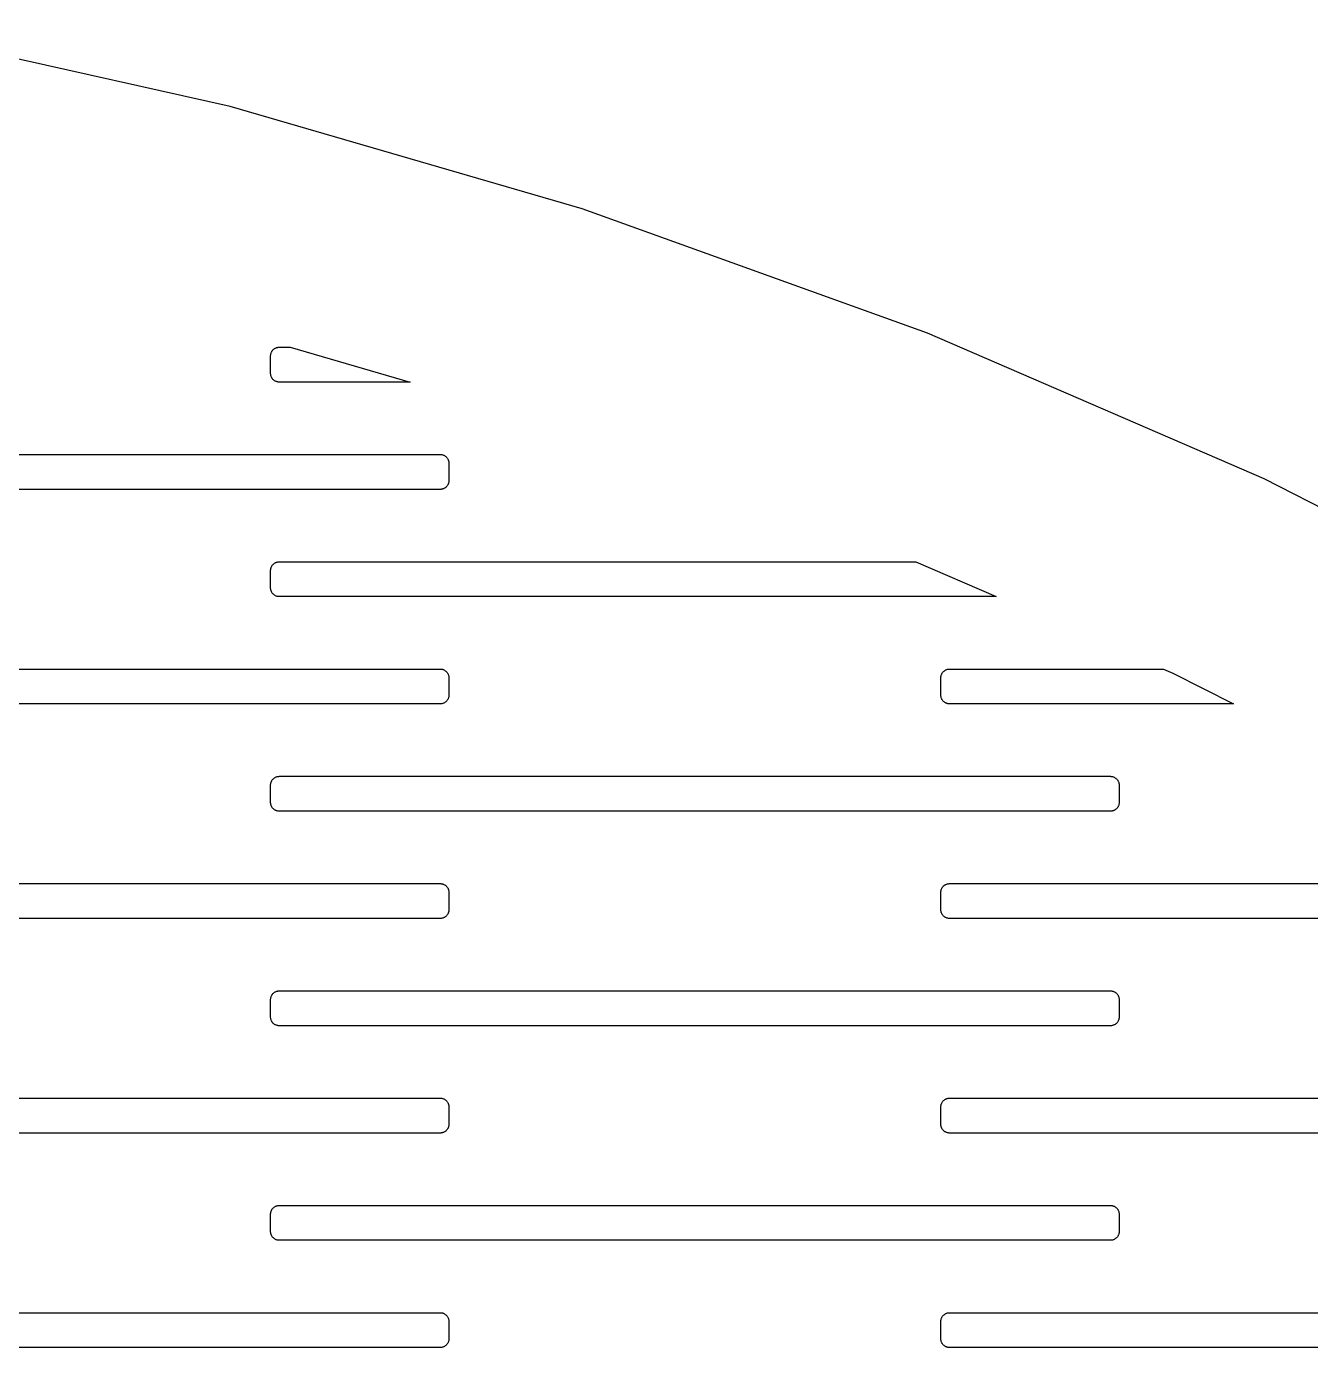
# Model space of a CAD drawing. Header units: metres. Extents: x -218 to 218, y -218 to 218.
# Drawn here: x 46.57 to 94.47, y 164.68 to 213.94 of the extents above; entities that cross this region are included whole.
import ezdxf

# ---------------------------------------------------------------- set-up
doc = ezdxf.new("R2010")
doc.units = ezdxf.units.M

msp = doc.modelspace()

# ---------------------------------------------------------------- linework, layer by layer
for p, q in [((54.164, 210.955), (40.8111, 213.939)), ((67.303, 207.137), (54.164, 210.955)), ((80.1765, 202.503), (67.303, 207.137)), ((92.7335, 197.069), (80.1765, 202.503)), ((55.922, 201.968), (55.9419, 201.972)), ((55.9419, 201.972), (55.9621, 201.975)), ((55.9621, 201.975), (55.9824, 201.977)), ((55.9824, 201.977), (56.0028, 201.978)), ((56.0028, 201.978), (56.4021, 201.978)), ((56.4021, 201.978), (60.8767, 200.678)), ((55.6778, 201.653), (55.6784, 201.673)), ((55.6778, 201.003), (55.6778, 201.653)), ((55.6784, 201.673), (55.6804, 201.694)), ((55.6804, 201.694), (55.6835, 201.714)), ((55.6835, 201.714), (55.688, 201.734)), ((55.688, 201.734), (55.6937, 201.753)), ((55.6937, 201.753), (55.7006, 201.772)), ((55.7006, 201.772), (55.7087, 201.791)), ((55.7087, 201.791), (55.718, 201.809)), ((55.718, 201.809), (55.7284, 201.827)), ((55.7284, 201.827), (55.7399, 201.844)), ((55.7399, 201.844), (55.7524, 201.86)), ((55.7524, 201.86), (55.7659, 201.875)), ((55.7659, 201.875), (55.7803, 201.89)), ((55.7803, 201.89), (55.7956, 201.903)), ((55.7956, 201.903), (55.8118, 201.916)), ((55.8118, 201.916), (55.8286, 201.927)), ((55.8286, 201.927), (55.8462, 201.938)), ((55.8462, 201.938), (55.8644, 201.947)), ((55.8644, 201.947), (55.8831, 201.955)), ((55.8831, 201.955), (55.9024, 201.962)), ((55.9024, 201.962), (55.922, 201.968)), ((55.6784, 200.982), (55.6778, 201.003)), ((55.6804, 200.962), (55.6784, 200.982)), ((55.6835, 200.942), (55.6804, 200.962)), ((55.688, 200.922), (55.6835, 200.942)), ((55.6937, 200.902), (55.688, 200.922)), ((55.7006, 200.883), (55.6937, 200.902)), ((55.7087, 200.864), (55.7006, 200.883)), ((55.718, 200.846), (55.7087, 200.864)), ((55.7284, 200.829), (55.718, 200.846)), ((55.7399, 200.812), (55.7284, 200.829)), ((55.7524, 200.796), (55.7399, 200.812)), ((55.7659, 200.78), (55.7524, 200.796)), ((55.7803, 200.766), (55.7659, 200.78)), ((55.7956, 200.752), (55.7803, 200.766)), ((55.8118, 200.74), (55.7956, 200.752)), ((55.8286, 200.728), (55.8118, 200.74)), ((55.8462, 200.718), (55.8286, 200.728)), ((55.8644, 200.709), (55.8462, 200.718)), ((55.8831, 200.701), (55.8644, 200.709)), ((55.9024, 200.694), (55.8831, 200.701)), ((55.922, 200.688), (55.9024, 200.694)), ((55.9419, 200.684), (55.922, 200.688)), ((55.9621, 200.68), (55.9419, 200.684)), ((55.9824, 200.678), (55.9621, 200.68)), ((56.0028, 200.678), (55.9824, 200.678)), ((60.8767, 200.678), (56.0028, 200.678)), ((31.0028, 197.978), (62.0028, 197.978)), ((62.0028, 197.978), (62.0232, 197.977)), ((62.0232, 197.977), (62.0435, 197.975)), ((62.0435, 197.975), (62.0637, 197.972)), ((62.0637, 197.972), (62.0836, 197.968)), ((62.0836, 197.968), (62.1032, 197.962)), ((62.1032, 197.962), (62.1224, 197.955)), ((62.1224, 197.955), (62.1412, 197.947)), ((62.1412, 197.947), (62.1594, 197.938)), ((62.1594, 197.938), (62.1769, 197.927)), ((62.1769, 197.927), (62.1938, 197.916)), ((62.1938, 197.916), (62.21, 197.903)), ((62.21, 197.903), (62.2253, 197.89)), ((62.2253, 197.89), (62.2397, 197.875)), ((62.2397, 197.875), (62.2532, 197.86)), ((62.2532, 197.86), (62.2657, 197.844)), ((62.2657, 197.844), (62.2772, 197.827)), ((62.2772, 197.827), (62.2876, 197.809)), ((62.2876, 197.809), (62.2969, 197.791)), ((62.2969, 197.791), (62.305, 197.772)), ((62.305, 197.772), (62.3119, 197.753)), ((62.3119, 197.753), (62.3176, 197.734)), ((62.3176, 197.734), (62.322, 197.714)), ((62.322, 197.714), (62.3252, 197.694)), ((62.3252, 197.694), (62.3271, 197.673)), ((62.3271, 197.673), (62.3278, 197.653)), ((62.3278, 197.653), (62.3278, 197.003)), ((104.925, 190.857), (92.7335, 197.069)), ((62.0028, 196.678), (31.0028, 196.678)), ((62.0232, 196.678), (62.0028, 196.678)), ((62.0435, 196.68), (62.0232, 196.678)), ((62.0637, 196.684), (62.0435, 196.68)), ((62.0836, 196.688), (62.0637, 196.684)), ((62.1032, 196.694), (62.0836, 196.688)), ((62.1224, 196.701), (62.1032, 196.694)), ((62.1412, 196.709), (62.1224, 196.701)), ((62.1594, 196.718), (62.1412, 196.709)), ((62.1769, 196.728), (62.1594, 196.718)), ((62.1938, 196.74), (62.1769, 196.728)), ((62.21, 196.752), (62.1938, 196.74)), ((62.2253, 196.766), (62.21, 196.752)), ((62.2397, 196.78), (62.2253, 196.766)), ((62.2532, 196.796), (62.2397, 196.78)), ((62.2657, 196.812), (62.2532, 196.796)), ((62.2772, 196.829), (62.2657, 196.812)), ((62.2876, 196.846), (62.2772, 196.829)), ((62.2969, 196.864), (62.2876, 196.846)), ((62.305, 196.883), (62.2969, 196.864)), ((62.3119, 196.902), (62.305, 196.883)), ((62.3176, 196.922), (62.3119, 196.902)), ((62.322, 196.942), (62.3176, 196.922)), ((62.3252, 196.962), (62.322, 196.942)), ((62.3271, 196.982), (62.3252, 196.962)), ((62.3278, 197.003), (62.3271, 196.982)), ((55.6778, 193.653), (55.6784, 193.673)), ((55.6778, 193.003), (55.6778, 193.653)), ((55.6784, 193.673), (55.6804, 193.694)), ((55.6804, 193.694), (55.6835, 193.714)), ((55.6835, 193.714), (55.688, 193.734)), ((55.688, 193.734), (55.6937, 193.753)), ((55.6937, 193.753), (55.7006, 193.772)), ((55.7006, 193.772), (55.7087, 193.791)), ((55.7087, 193.791), (55.718, 193.809)), ((55.718, 193.809), (55.7284, 193.827)), ((55.7284, 193.827), (55.7399, 193.844)), ((55.7399, 193.844), (55.7524, 193.86)), ((55.7524, 193.86), (55.7659, 193.875)), ((55.7659, 193.875), (55.7803, 193.89)), ((55.7803, 193.89), (55.7956, 193.903)), ((55.7956, 193.903), (55.8118, 193.916)), ((55.8118, 193.916), (55.8286, 193.927)), ((55.8286, 193.927), (55.8462, 193.938)), ((55.8462, 193.938), (55.8644, 193.947)), ((55.8644, 193.947), (55.8831, 193.955)), ((55.8831, 193.955), (55.9024, 193.962)), ((55.9024, 193.962), (55.922, 193.968)), ((55.922, 193.968), (55.9419, 193.972)), ((55.9419, 193.972), (55.9621, 193.975)), ((55.9621, 193.975), (55.9824, 193.977)), ((55.9824, 193.977), (56.0028, 193.978)), ((56.0028, 193.978), (79.7427, 193.978)), ((79.7427, 193.978), (82.7469, 192.678)), ((55.6784, 192.982), (55.6778, 193.003)), ((55.6804, 192.962), (55.6784, 192.982)), ((55.6835, 192.942), (55.6804, 192.962)), ((55.688, 192.922), (55.6835, 192.942)), ((55.6937, 192.902), (55.688, 192.922)), ((55.7006, 192.883), (55.6937, 192.902)), ((55.7087, 192.864), (55.7006, 192.883)), ((55.718, 192.846), (55.7087, 192.864)), ((55.7284, 192.829), (55.718, 192.846)), ((55.7399, 192.812), (55.7284, 192.829)), ((55.7524, 192.796), (55.7399, 192.812)), ((55.7659, 192.78), (55.7524, 192.796)), ((55.7803, 192.766), (55.7659, 192.78)), ((55.7956, 192.752), (55.7803, 192.766)), ((55.8118, 192.74), (55.7956, 192.752)), ((55.8286, 192.728), (55.8118, 192.74)), ((55.8462, 192.718), (55.8286, 192.728)), ((55.8644, 192.709), (55.8462, 192.718)), ((55.8831, 192.701), (55.8644, 192.709)), ((55.9024, 192.694), (55.8831, 192.701)), ((55.922, 192.688), (55.9024, 192.694)), ((55.9419, 192.684), (55.922, 192.688)), ((55.9621, 192.68), (55.9419, 192.684)), ((55.9824, 192.678), (55.9621, 192.68)), ((56.0028, 192.678), (55.9824, 192.678)), ((82.7469, 192.678), (56.0028, 192.678)), ((31.0028, 189.978), (62.0028, 189.978)), ((62.0028, 189.978), (62.0232, 189.977)), ((62.0232, 189.977), (62.0435, 189.975)), ((62.0435, 189.975), (62.0637, 189.972)), ((62.0637, 189.972), (62.0836, 189.968)), ((62.0836, 189.968), (62.1032, 189.962)), ((62.1032, 189.962), (62.1224, 189.955)), ((62.1224, 189.955), (62.1412, 189.947)), ((62.1412, 189.947), (62.1594, 189.938)), ((62.1594, 189.938), (62.1769, 189.927)), ((62.1769, 189.927), (62.1938, 189.916)), ((62.1938, 189.916), (62.21, 189.903)), ((62.21, 189.903), (62.2253, 189.89)), ((62.2253, 189.89), (62.2397, 189.875)), ((62.2397, 189.875), (62.2532, 189.86)), ((62.2532, 189.86), (62.2657, 189.844)), ((62.2657, 189.844), (62.2772, 189.827)), ((62.2772, 189.827), (62.2876, 189.809)), ((62.2876, 189.809), (62.2969, 189.791)), ((62.2969, 189.791), (62.305, 189.772)), ((62.305, 189.772), (62.3119, 189.753)), ((62.3119, 189.753), (62.3176, 189.734)), ((62.3176, 189.734), (62.322, 189.714)), ((62.322, 189.714), (62.3252, 189.694)), ((62.3252, 189.694), (62.3271, 189.673)), ((62.3271, 189.673), (62.3278, 189.653)), ((80.6778, 189.653), (80.6784, 189.673)), ((80.6784, 189.673), (80.6804, 189.694)), ((80.6804, 189.694), (80.6835, 189.714)), ((80.6835, 189.714), (80.688, 189.734)), ((80.688, 189.734), (80.6937, 189.753)), ((80.6937, 189.753), (80.7006, 189.772)), ((80.7006, 189.772), (80.7087, 189.791)), ((80.7087, 189.791), (80.718, 189.809)), ((80.718, 189.809), (80.7284, 189.827)), ((80.7284, 189.827), (80.7399, 189.844)), ((80.7399, 189.844), (80.7524, 189.86)), ((80.7524, 189.86), (80.7659, 189.875)), ((80.7659, 189.875), (80.7803, 189.89)), ((80.7803, 189.89), (80.7956, 189.903)), ((80.7956, 189.903), (80.8118, 189.916)), ((80.8118, 189.916), (80.8287, 189.927)), ((80.8287, 189.927), (80.8462, 189.938)), ((80.8462, 189.938), (80.8644, 189.947)), ((80.8644, 189.947), (80.8831, 189.955)), ((80.8831, 189.955), (80.9024, 189.962)), ((80.9024, 189.962), (80.922, 189.968)), ((80.922, 189.968), (80.9419, 189.972)), ((80.9419, 189.972), (80.9621, 189.975)), ((80.9621, 189.975), (80.9824, 189.977)), ((80.9824, 189.977), (81.0028, 189.978)), ((81.0028, 189.978), (88.9862, 189.978)), ((88.9862, 189.978), (89.3273, 189.83)), ((89.3273, 189.83), (91.589, 188.678)), ((62.3278, 189.653), (62.3278, 189.003)), ((80.6778, 189.003), (80.6778, 189.653)), ((62.0028, 188.678), (31.0028, 188.678)), ((62.0232, 188.678), (62.0028, 188.678)), ((62.0435, 188.68), (62.0232, 188.678)), ((62.0637, 188.684), (62.0435, 188.68)), ((62.0836, 188.688), (62.0637, 188.684)), ((62.1032, 188.694), (62.0836, 188.688)), ((62.1224, 188.701), (62.1032, 188.694)), ((62.1412, 188.709), (62.1224, 188.701)), ((62.1594, 188.718), (62.1412, 188.709)), ((62.1769, 188.728), (62.1594, 188.718)), ((62.1938, 188.74), (62.1769, 188.728)), ((62.21, 188.752), (62.1938, 188.74)), ((62.2253, 188.766), (62.21, 188.752)), ((62.2397, 188.78), (62.2253, 188.766)), ((62.2532, 188.796), (62.2397, 188.78)), ((62.2657, 188.812), (62.2532, 188.796)), ((62.2772, 188.829), (62.2657, 188.812)), ((62.2876, 188.846), (62.2772, 188.829)), ((62.2969, 188.864), (62.2876, 188.846)), ((62.305, 188.883), (62.2969, 188.864)), ((62.3119, 188.902), (62.305, 188.883)), ((62.3176, 188.922), (62.3119, 188.902)), ((62.322, 188.942), (62.3176, 188.922)), ((62.3252, 188.962), (62.322, 188.942)), ((62.3271, 188.982), (62.3252, 188.962)), ((62.3278, 189.003), (62.3271, 188.982)), ((80.6784, 188.982), (80.6778, 189.003)), ((80.6804, 188.962), (80.6784, 188.982)), ((80.6835, 188.942), (80.6804, 188.962)), ((80.688, 188.922), (80.6835, 188.942)), ((80.6937, 188.902), (80.688, 188.922)), ((80.7006, 188.883), (80.6937, 188.902)), ((80.7087, 188.864), (80.7006, 188.883)), ((80.718, 188.846), (80.7087, 188.864)), ((80.7284, 188.829), (80.718, 188.846)), ((80.7399, 188.812), (80.7284, 188.829)), ((80.7524, 188.796), (80.7399, 188.812)), ((80.7659, 188.78), (80.7524, 188.796)), ((80.7803, 188.766), (80.7659, 188.78)), ((80.7956, 188.752), (80.7803, 188.766)), ((80.8118, 188.74), (80.7956, 188.752)), ((80.8287, 188.728), (80.8118, 188.74)), ((80.8462, 188.718), (80.8287, 188.728)), ((80.8644, 188.709), (80.8462, 188.718)), ((80.8831, 188.701), (80.8644, 188.709)), ((80.9024, 188.694), (80.8831, 188.701)), ((80.922, 188.688), (80.9024, 188.694)), ((80.9419, 188.684), (80.922, 188.688)), ((80.9621, 188.68), (80.9419, 188.684)), ((80.9824, 188.678), (80.9621, 188.68)), ((81.0028, 188.678), (80.9824, 188.678)), ((91.589, 188.678), (81.0028, 188.678)), ((55.6804, 185.694), (55.6835, 185.714)), ((55.6835, 185.714), (55.688, 185.734)), ((55.688, 185.734), (55.6937, 185.753)), ((55.6937, 185.753), (55.7006, 185.772)), ((55.7006, 185.772), (55.7087, 185.791)), ((55.7087, 185.791), (55.718, 185.809)), ((55.718, 185.809), (55.7284, 185.827)), ((55.7284, 185.827), (55.7399, 185.844)), ((55.7399, 185.844), (55.7524, 185.86)), ((55.7524, 185.86), (55.7659, 185.875)), ((55.7659, 185.875), (55.7803, 185.89)), ((55.7803, 185.89), (55.7956, 185.903)), ((55.7956, 185.903), (55.8118, 185.916)), ((55.8118, 185.916), (55.8286, 185.927)), ((55.8286, 185.927), (55.8462, 185.938)), ((55.8462, 185.938), (55.8644, 185.947)), ((55.8644, 185.947), (55.8831, 185.955)), ((55.8831, 185.955), (55.9024, 185.962)), ((55.9024, 185.962), (55.922, 185.968)), ((55.922, 185.968), (55.9419, 185.972)), ((55.9419, 185.972), (55.9621, 185.975)), ((55.9621, 185.975), (55.9824, 185.977)), ((55.9824, 185.977), (56.0028, 185.978)), ((56.0028, 185.978), (87.0028, 185.978)), ((87.0028, 185.978), (87.0232, 185.977)), ((87.0232, 185.977), (87.0435, 185.975)), ((87.0435, 185.975), (87.0637, 185.972)), ((87.0637, 185.972), (87.0836, 185.968)), ((87.0836, 185.968), (87.1032, 185.962)), ((87.1032, 185.962), (87.1224, 185.955)), ((87.1224, 185.955), (87.1412, 185.947)), ((87.1412, 185.947), (87.1594, 185.938)), ((87.1594, 185.938), (87.1769, 185.927)), ((87.1769, 185.927), (87.1938, 185.916)), ((87.1938, 185.916), (87.21, 185.903)), ((87.21, 185.903), (87.2253, 185.89)), ((87.2253, 185.89), (87.2397, 185.875)), ((87.2397, 185.875), (87.2532, 185.86)), ((87.2532, 185.86), (87.2657, 185.844)), ((87.2657, 185.844), (87.2772, 185.827)), ((87.2772, 185.827), (87.2876, 185.809)), ((87.2876, 185.809), (87.2969, 185.791)), ((87.2969, 185.791), (87.305, 185.772)), ((87.305, 185.772), (87.3119, 185.753)), ((87.3119, 185.753), (87.3176, 185.734)), ((87.3176, 185.734), (87.322, 185.714)), ((87.322, 185.714), (87.3252, 185.694)), ((55.6778, 185.653), (55.6784, 185.673)), ((55.6778, 185.003), (55.6778, 185.653)), ((55.6784, 185.673), (55.6804, 185.694)), ((87.3252, 185.694), (87.3271, 185.673)), ((87.3271, 185.673), (87.3278, 185.653)), ((87.3278, 185.653), (87.3278, 185.003)), ((55.6784, 184.982), (55.6778, 185.003)), ((55.6804, 184.962), (55.6784, 184.982)), ((55.6835, 184.942), (55.6804, 184.962)), ((55.688, 184.922), (55.6835, 184.942)), ((55.6937, 184.902), (55.688, 184.922)), ((55.7006, 184.883), (55.6937, 184.902)), ((55.7087, 184.864), (55.7006, 184.883)), ((55.718, 184.846), (55.7087, 184.864)), ((55.7284, 184.829), (55.718, 184.846)), ((55.7399, 184.812), (55.7284, 184.829)), ((55.7524, 184.796), (55.7399, 184.812)), ((55.7659, 184.78), (55.7524, 184.796)), ((55.7803, 184.766), (55.7659, 184.78)), ((55.7956, 184.752), (55.7803, 184.766)), ((55.8118, 184.74), (55.7956, 184.752)), ((55.8286, 184.728), (55.8118, 184.74)), ((87.1938, 184.74), (87.1769, 184.728)), ((87.21, 184.752), (87.1938, 184.74)), ((87.2253, 184.766), (87.21, 184.752)), ((87.2397, 184.78), (87.2253, 184.766)), ((87.2532, 184.796), (87.2397, 184.78)), ((87.2657, 184.812), (87.2532, 184.796)), ((87.2772, 184.829), (87.2657, 184.812)), ((87.2876, 184.846), (87.2772, 184.829)), ((87.2969, 184.864), (87.2876, 184.846)), ((87.305, 184.883), (87.2969, 184.864)), ((87.3119, 184.902), (87.305, 184.883)), ((87.3176, 184.922), (87.3119, 184.902)), ((87.322, 184.942), (87.3176, 184.922)), ((87.3252, 184.962), (87.322, 184.942)), ((87.3271, 184.982), (87.3252, 184.962)), ((87.3278, 185.003), (87.3271, 184.982)), ((55.8462, 184.718), (55.8286, 184.728)), ((55.8644, 184.709), (55.8462, 184.718)), ((55.8831, 184.701), (55.8644, 184.709)), ((55.9024, 184.694), (55.8831, 184.701)), ((55.922, 184.688), (55.9024, 184.694)), ((55.9419, 184.684), (55.922, 184.688)), ((55.9621, 184.68), (55.9419, 184.684)), ((55.9824, 184.678), (55.9621, 184.68)), ((56.0028, 184.678), (55.9824, 184.678)), ((87.0028, 184.678), (56.0028, 184.678)), ((87.0232, 184.678), (87.0028, 184.678)), ((87.0435, 184.68), (87.0232, 184.678)), ((87.0637, 184.684), (87.0435, 184.68)), ((87.0836, 184.688), (87.0637, 184.684)), ((87.1032, 184.694), (87.0836, 184.688)), ((87.1224, 184.701), (87.1032, 184.694)), ((87.1412, 184.709), (87.1224, 184.701)), ((87.1594, 184.718), (87.1412, 184.709)), ((87.1769, 184.728), (87.1594, 184.718)), ((31.0028, 181.978), (62.0028, 181.978)), ((62.0028, 181.978), (62.0232, 181.977)), ((62.0232, 181.977), (62.0435, 181.975)), ((62.0435, 181.975), (62.0637, 181.972)), ((62.0637, 181.972), (62.0836, 181.968)), ((62.0836, 181.968), (62.1032, 181.962)), ((62.1032, 181.962), (62.1224, 181.955)), ((62.1224, 181.955), (62.1412, 181.947)), ((62.1412, 181.947), (62.1594, 181.938)), ((62.1594, 181.938), (62.1769, 181.927)), ((62.1769, 181.927), (62.1938, 181.916)), ((62.1938, 181.916), (62.21, 181.903)), ((62.21, 181.903), (62.2253, 181.89)), ((62.2253, 181.89), (62.2397, 181.875)), ((62.2397, 181.875), (62.2532, 181.86)), ((62.2532, 181.86), (62.2657, 181.844)), ((62.2657, 181.844), (62.2772, 181.827)), ((62.2772, 181.827), (62.2876, 181.809)), ((62.2876, 181.809), (62.2969, 181.791)), ((62.2969, 181.791), (62.305, 181.772)), ((80.7006, 181.772), (80.7087, 181.791)), ((80.7087, 181.791), (80.718, 181.809)), ((80.718, 181.809), (80.7284, 181.827)), ((80.7284, 181.827), (80.7399, 181.844)), ((80.7399, 181.844), (80.7524, 181.86)), ((80.7524, 181.86), (80.7659, 181.875)), ((80.7659, 181.875), (80.7803, 181.89)), ((80.7803, 181.89), (80.7956, 181.903)), ((80.7956, 181.903), (80.8118, 181.916)), ((80.8118, 181.916), (80.8287, 181.927)), ((80.8287, 181.927), (80.8462, 181.938)), ((80.8462, 181.938), (80.8644, 181.947)), ((80.8644, 181.947), (80.8831, 181.955)), ((80.8831, 181.955), (80.9024, 181.962)), ((80.9024, 181.962), (80.922, 181.968)), ((80.922, 181.968), (80.9419, 181.972)), ((80.9419, 181.972), (80.9621, 181.975)), ((80.9621, 181.975), (80.9824, 181.977)), ((80.9824, 181.977), (81.0028, 181.978)), ((81.0028, 181.978), (104.231, 181.978)), ((62.305, 181.772), (62.3119, 181.753)), ((62.3119, 181.753), (62.3176, 181.734)), ((62.3176, 181.734), (62.322, 181.714)), ((62.322, 181.714), (62.3252, 181.694)), ((62.3252, 181.694), (62.3271, 181.673)), ((62.3271, 181.673), (62.3278, 181.653)), ((62.3278, 181.653), (62.3278, 181.003)), ((80.6778, 181.653), (80.6784, 181.673)), ((80.6778, 181.003), (80.6778, 181.653)), ((80.6784, 181.673), (80.6804, 181.694)), ((80.6804, 181.694), (80.6835, 181.714)), ((80.6835, 181.714), (80.688, 181.734)), ((80.688, 181.734), (80.6937, 181.753)), ((80.6937, 181.753), (80.7006, 181.772)), ((62.2532, 180.796), (62.2397, 180.78)), ((62.2657, 180.812), (62.2532, 180.796)), ((62.2772, 180.829), (62.2657, 180.812)), ((62.2876, 180.846), (62.2772, 180.829)), ((62.2969, 180.864), (62.2876, 180.846)), ((62.305, 180.883), (62.2969, 180.864)), ((62.3119, 180.902), (62.305, 180.883)), ((62.3176, 180.922), (62.3119, 180.902)), ((62.322, 180.942), (62.3176, 180.922)), ((62.3252, 180.962), (62.322, 180.942)), ((62.3271, 180.982), (62.3252, 180.962)), ((62.3278, 181.003), (62.3271, 180.982)), ((80.6784, 180.982), (80.6778, 181.003)), ((80.6804, 180.962), (80.6784, 180.982)), ((80.6835, 180.942), (80.6804, 180.962)), ((80.688, 180.922), (80.6835, 180.942)), ((80.6937, 180.902), (80.688, 180.922)), ((80.7006, 180.883), (80.6937, 180.902)), ((80.7087, 180.864), (80.7006, 180.883)), ((80.718, 180.846), (80.7087, 180.864)), ((80.7284, 180.829), (80.718, 180.846)), ((80.7399, 180.812), (80.7284, 180.829)), ((80.7524, 180.796), (80.7399, 180.812)), ((80.7659, 180.78), (80.7524, 180.796)), ((62.0028, 180.678), (31.0028, 180.678)), ((62.0232, 180.678), (62.0028, 180.678)), ((62.0435, 180.68), (62.0232, 180.678)), ((62.0637, 180.684), (62.0435, 180.68)), ((62.0836, 180.688), (62.0637, 180.684)), ((62.1032, 180.694), (62.0836, 180.688)), ((62.1224, 180.701), (62.1032, 180.694)), ((62.1412, 180.709), (62.1224, 180.701)), ((62.1594, 180.718), (62.1412, 180.709)), ((62.1769, 180.728), (62.1594, 180.718)), ((62.1938, 180.74), (62.1769, 180.728)), ((62.21, 180.752), (62.1938, 180.74)), ((62.2253, 180.766), (62.21, 180.752)), ((62.2397, 180.78), (62.2253, 180.766)), ((80.7803, 180.766), (80.7659, 180.78)), ((80.7956, 180.752), (80.7803, 180.766)), ((80.8118, 180.74), (80.7956, 180.752)), ((80.8287, 180.728), (80.8118, 180.74)), ((80.8462, 180.718), (80.8287, 180.728)), ((80.8644, 180.709), (80.8462, 180.718)), ((80.8831, 180.701), (80.8644, 180.709)), ((80.9024, 180.694), (80.8831, 180.701)), ((80.922, 180.688), (80.9024, 180.694)), ((80.9419, 180.684), (80.922, 180.688)), ((80.9621, 180.68), (80.9419, 180.684)), ((80.9824, 180.678), (80.9621, 180.68)), ((81.0028, 180.678), (80.9824, 180.678)), ((106.429, 180.678), (81.0028, 180.678)), ((55.7284, 177.827), (55.7399, 177.844)), ((55.7399, 177.844), (55.7524, 177.86)), ((55.7524, 177.86), (55.7659, 177.875)), ((55.7659, 177.875), (55.7803, 177.89)), ((55.7803, 177.89), (55.7956, 177.903)), ((55.7956, 177.903), (55.8118, 177.916)), ((55.8118, 177.916), (55.8286, 177.927)), ((55.8286, 177.927), (55.8462, 177.938)), ((55.8462, 177.938), (55.8644, 177.947)), ((55.8644, 177.947), (55.8831, 177.955)), ((55.8831, 177.955), (55.9024, 177.962)), ((55.9024, 177.962), (55.922, 177.968)), ((55.922, 177.968), (55.9419, 177.972)), ((55.9419, 177.972), (55.9621, 177.975)), ((55.9621, 177.975), (55.9824, 177.977)), ((55.9824, 177.977), (56.0028, 177.978)), ((56.0028, 177.978), (87.0028, 177.978)), ((87.0028, 177.978), (87.0232, 177.977)), ((87.0232, 177.977), (87.0435, 177.975)), ((87.0435, 177.975), (87.0637, 177.972)), ((87.0637, 177.972), (87.0836, 177.968)), ((87.0836, 177.968), (87.1032, 177.962)), ((87.1032, 177.962), (87.1224, 177.955)), ((87.1224, 177.955), (87.1412, 177.947)), ((87.1412, 177.947), (87.1594, 177.938)), ((87.1594, 177.938), (87.1769, 177.927)), ((87.1769, 177.927), (87.1938, 177.916)), ((87.1938, 177.916), (87.21, 177.903)), ((87.21, 177.903), (87.2253, 177.89)), ((87.2253, 177.89), (87.2397, 177.875)), ((87.2397, 177.875), (87.2532, 177.86)), ((87.2532, 177.86), (87.2657, 177.844)), ((87.2657, 177.844), (87.2772, 177.827)), ((55.6778, 177.653), (55.6784, 177.673)), ((55.6778, 177.003), (55.6778, 177.653)), ((55.6784, 177.673), (55.6804, 177.694)), ((55.6804, 177.694), (55.6835, 177.714)), ((55.6835, 177.714), (55.688, 177.734)), ((55.688, 177.734), (55.6937, 177.753)), ((55.6937, 177.753), (55.7006, 177.772)), ((55.7006, 177.772), (55.7087, 177.791)), ((55.7087, 177.791), (55.718, 177.809)), ((55.718, 177.809), (55.7284, 177.827)), ((87.2772, 177.827), (87.2876, 177.809)), ((87.2876, 177.809), (87.2969, 177.791)), ((87.2969, 177.791), (87.305, 177.772)), ((87.305, 177.772), (87.3119, 177.753)), ((87.3119, 177.753), (87.3176, 177.734)), ((87.3176, 177.734), (87.322, 177.714)), ((87.322, 177.714), (87.3252, 177.694)), ((87.3252, 177.694), (87.3271, 177.673)), ((87.3271, 177.673), (87.3278, 177.653)), ((87.3278, 177.653), (87.3278, 177.003)), ((55.6784, 176.982), (55.6778, 177.003)), ((55.6804, 176.962), (55.6784, 176.982)), ((55.6835, 176.942), (55.6804, 176.962)), ((55.688, 176.922), (55.6835, 176.942)), ((55.6937, 176.902), (55.688, 176.922)), ((55.7006, 176.883), (55.6937, 176.902)), ((55.7087, 176.864), (55.7006, 176.883)), ((55.718, 176.846), (55.7087, 176.864)), ((87.2969, 176.864), (87.2876, 176.846)), ((87.305, 176.883), (87.2969, 176.864)), ((87.3119, 176.902), (87.305, 176.883)), ((87.3176, 176.922), (87.3119, 176.902)), ((87.322, 176.942), (87.3176, 176.922)), ((87.3252, 176.962), (87.322, 176.942)), ((87.3271, 176.982), (87.3252, 176.962)), ((87.3278, 177.003), (87.3271, 176.982)), ((55.7284, 176.829), (55.718, 176.846)), ((55.7399, 176.812), (55.7284, 176.829)), ((55.7524, 176.796), (55.7399, 176.812)), ((55.7659, 176.78), (55.7524, 176.796)), ((55.7803, 176.766), (55.7659, 176.78)), ((55.7956, 176.752), (55.7803, 176.766)), ((55.8118, 176.74), (55.7956, 176.752)), ((55.8286, 176.728), (55.8118, 176.74)), ((55.8462, 176.718), (55.8286, 176.728)), ((55.8644, 176.709), (55.8462, 176.718)), ((55.8831, 176.701), (55.8644, 176.709)), ((55.9024, 176.694), (55.8831, 176.701)), ((55.922, 176.688), (55.9024, 176.694)), ((55.9419, 176.684), (55.922, 176.688)), ((55.9621, 176.68), (55.9419, 176.684)), ((55.9824, 176.678), (55.9621, 176.68)), ((56.0028, 176.678), (55.9824, 176.678)), ((87.0028, 176.678), (56.0028, 176.678)), ((87.0232, 176.678), (87.0028, 176.678)), ((87.0435, 176.68), (87.0232, 176.678)), ((87.0637, 176.684), (87.0435, 176.68)), ((87.0836, 176.688), (87.0637, 176.684)), ((87.1032, 176.694), (87.0836, 176.688)), ((87.1224, 176.701), (87.1032, 176.694)), ((87.1412, 176.709), (87.1224, 176.701)), ((87.1594, 176.718), (87.1412, 176.709)), ((87.1769, 176.728), (87.1594, 176.718)), ((87.1938, 176.74), (87.1769, 176.728)), ((87.21, 176.752), (87.1938, 176.74)), ((87.2253, 176.766), (87.21, 176.752)), ((87.2397, 176.78), (87.2253, 176.766)), ((87.2532, 176.796), (87.2397, 176.78)), ((87.2657, 176.812), (87.2532, 176.796)), ((87.2772, 176.829), (87.2657, 176.812)), ((87.2876, 176.846), (87.2772, 176.829)), ((31.0028, 173.978), (62.0028, 173.978)), ((62.0028, 173.978), (62.0232, 173.977)), ((62.0232, 173.977), (62.0435, 173.975)), ((62.0435, 173.975), (62.0637, 173.972)), ((62.0637, 173.972), (62.0836, 173.968)), ((62.0836, 173.968), (62.1032, 173.962)), ((62.1032, 173.962), (62.1224, 173.955)), ((62.1224, 173.955), (62.1412, 173.947)), ((62.1412, 173.947), (62.1594, 173.938)), ((62.1594, 173.938), (62.1769, 173.927)), ((62.1769, 173.927), (62.1938, 173.916)), ((62.1938, 173.916), (62.21, 173.903)), ((62.21, 173.903), (62.2253, 173.89)), ((80.7803, 173.89), (80.7956, 173.903)), ((80.7956, 173.903), (80.8118, 173.916)), ((80.8118, 173.916), (80.8287, 173.927)), ((80.8287, 173.927), (80.8462, 173.938)), ((80.8462, 173.938), (80.8644, 173.947)), ((80.8644, 173.947), (80.8831, 173.955)), ((80.8831, 173.955), (80.9024, 173.962)), ((80.9024, 173.962), (80.922, 173.968)), ((80.922, 173.968), (80.9419, 173.972)), ((80.9419, 173.972), (80.9621, 173.975)), ((80.9621, 173.975), (80.9824, 173.977)), ((80.9824, 173.977), (81.0028, 173.978)), ((81.0028, 173.978), (112.003, 173.978)), ((62.2253, 173.89), (62.2397, 173.875)), ((62.2397, 173.875), (62.2532, 173.86)), ((62.2532, 173.86), (62.2657, 173.844)), ((62.2657, 173.844), (62.2772, 173.827)), ((62.2772, 173.827), (62.2876, 173.809)), ((62.2876, 173.809), (62.2969, 173.791)), ((62.2969, 173.791), (62.305, 173.772)), ((62.305, 173.772), (62.3119, 173.753)), ((62.3119, 173.753), (62.3176, 173.734)), ((62.3176, 173.734), (62.322, 173.714)), ((62.322, 173.714), (62.3252, 173.694)), ((62.3252, 173.694), (62.3271, 173.673)), ((62.3271, 173.673), (62.3278, 173.653)), ((62.3278, 173.653), (62.3278, 173.003)), ((80.6778, 173.653), (80.6784, 173.673)), ((80.6778, 173.003), (80.6778, 173.653)), ((80.6784, 173.673), (80.6804, 173.694)), ((80.6804, 173.694), (80.6835, 173.714)), ((80.6835, 173.714), (80.688, 173.734)), ((80.688, 173.734), (80.6937, 173.753)), ((80.6937, 173.753), (80.7006, 173.772)), ((80.7006, 173.772), (80.7087, 173.791)), ((80.7087, 173.791), (80.718, 173.809)), ((80.718, 173.809), (80.7284, 173.827)), ((80.7284, 173.827), (80.7399, 173.844)), ((80.7399, 173.844), (80.7524, 173.86)), ((80.7524, 173.86), (80.7659, 173.875)), ((80.7659, 173.875), (80.7803, 173.89)), ((62.3176, 172.922), (62.3119, 172.902)), ((62.322, 172.942), (62.3176, 172.922)), ((62.3252, 172.962), (62.322, 172.942)), ((62.3271, 172.982), (62.3252, 172.962)), ((62.3278, 173.003), (62.3271, 172.982)), ((80.6784, 172.982), (80.6778, 173.003)), ((80.6804, 172.962), (80.6784, 172.982)), ((80.6835, 172.942), (80.6804, 172.962)), ((80.688, 172.922), (80.6835, 172.942)), ((80.6937, 172.902), (80.688, 172.922)), ((62.0028, 172.678), (31.0028, 172.678)), ((62.0232, 172.678), (62.0028, 172.678)), ((62.0435, 172.68), (62.0232, 172.678)), ((62.0637, 172.684), (62.0435, 172.68)), ((62.0836, 172.688), (62.0637, 172.684)), ((62.1032, 172.694), (62.0836, 172.688)), ((62.1224, 172.701), (62.1032, 172.694)), ((62.1412, 172.709), (62.1224, 172.701)), ((62.1594, 172.718), (62.1412, 172.709)), ((62.1769, 172.728), (62.1594, 172.718)), ((62.1938, 172.74), (62.1769, 172.728)), ((62.21, 172.752), (62.1938, 172.74)), ((62.2253, 172.766), (62.21, 172.752)), ((62.2397, 172.78), (62.2253, 172.766)), ((62.2532, 172.796), (62.2397, 172.78)), ((62.2657, 172.812), (62.2532, 172.796)), ((62.2772, 172.829), (62.2657, 172.812)), ((62.2876, 172.846), (62.2772, 172.829)), ((62.2969, 172.864), (62.2876, 172.846)), ((62.305, 172.883), (62.2969, 172.864)), ((62.3119, 172.902), (62.305, 172.883)), ((80.7006, 172.883), (80.6937, 172.902)), ((80.7087, 172.864), (80.7006, 172.883)), ((80.718, 172.846), (80.7087, 172.864)), ((80.7284, 172.829), (80.718, 172.846)), ((80.7399, 172.812), (80.7284, 172.829)), ((80.7524, 172.796), (80.7399, 172.812)), ((80.7659, 172.78), (80.7524, 172.796)), ((80.7803, 172.766), (80.7659, 172.78)), ((80.7956, 172.752), (80.7803, 172.766)), ((80.8118, 172.74), (80.7956, 172.752)), ((80.8287, 172.728), (80.8118, 172.74)), ((80.8462, 172.718), (80.8287, 172.728)), ((80.8644, 172.709), (80.8462, 172.718)), ((80.8831, 172.701), (80.8644, 172.709)), ((80.9024, 172.694), (80.8831, 172.701)), ((80.922, 172.688), (80.9024, 172.694)), ((80.9419, 172.684), (80.922, 172.688)), ((80.9621, 172.68), (80.9419, 172.684)), ((80.9824, 172.678), (80.9621, 172.68)), ((81.0028, 172.678), (80.9824, 172.678)), ((112.003, 172.678), (81.0028, 172.678)), ((55.8644, 169.947), (55.8831, 169.955)), ((55.8831, 169.955), (55.9024, 169.962)), ((55.9024, 169.962), (55.922, 169.968)), ((55.922, 169.968), (55.9419, 169.972)), ((55.9419, 169.972), (55.9621, 169.975)), ((55.9621, 169.975), (55.9824, 169.977)), ((55.9824, 169.977), (56.0028, 169.978)), ((56.0028, 169.978), (87.0028, 169.978)), ((87.0028, 169.978), (87.0232, 169.977)), ((87.0232, 169.977), (87.0435, 169.975)), ((87.0435, 169.975), (87.0637, 169.972)), ((87.0637, 169.972), (87.0836, 169.968)), ((87.0836, 169.968), (87.1032, 169.962)), ((87.1032, 169.962), (87.1224, 169.955)), ((87.1224, 169.955), (87.1412, 169.947)), ((55.6778, 169.653), (55.6784, 169.673)), ((55.6778, 169.003), (55.6778, 169.653)), ((55.6784, 169.673), (55.6804, 169.694)), ((55.6804, 169.694), (55.6835, 169.714)), ((55.6835, 169.714), (55.688, 169.734)), ((55.688, 169.734), (55.6937, 169.753)), ((55.6937, 169.753), (55.7006, 169.772)), ((55.7006, 169.772), (55.7087, 169.791)), ((55.7087, 169.791), (55.718, 169.809)), ((55.718, 169.809), (55.7284, 169.827)), ((55.7284, 169.827), (55.7399, 169.844)), ((55.7399, 169.844), (55.7524, 169.86)), ((55.7524, 169.86), (55.7659, 169.875)), ((55.7659, 169.875), (55.7803, 169.89)), ((55.7803, 169.89), (55.7956, 169.903)), ((55.7956, 169.903), (55.8118, 169.916)), ((55.8118, 169.916), (55.8286, 169.927)), ((55.8286, 169.927), (55.8462, 169.938)), ((55.8462, 169.938), (55.8644, 169.947)), ((87.1412, 169.947), (87.1594, 169.938)), ((87.1594, 169.938), (87.1769, 169.927)), ((87.1769, 169.927), (87.1938, 169.916)), ((87.1938, 169.916), (87.21, 169.903)), ((87.21, 169.903), (87.2253, 169.89)), ((87.2253, 169.89), (87.2397, 169.875)), ((87.2397, 169.875), (87.2532, 169.86)), ((87.2532, 169.86), (87.2657, 169.844)), ((87.2657, 169.844), (87.2772, 169.827)), ((87.2772, 169.827), (87.2876, 169.809)), ((87.2876, 169.809), (87.2969, 169.791)), ((87.2969, 169.791), (87.305, 169.772)), ((87.305, 169.772), (87.3119, 169.753)), ((87.3119, 169.753), (87.3176, 169.734)), ((87.3176, 169.734), (87.322, 169.714)), ((87.322, 169.714), (87.3252, 169.694)), ((87.3252, 169.694), (87.3271, 169.673)), ((87.3271, 169.673), (87.3278, 169.653)), ((87.3278, 169.653), (87.3278, 169.003)), ((55.6784, 168.982), (55.6778, 169.003)), ((55.6804, 168.962), (55.6784, 168.982)), ((87.3271, 168.982), (87.3252, 168.962)), ((87.3278, 169.003), (87.3271, 168.982)), ((55.6835, 168.942), (55.6804, 168.962)), ((55.688, 168.922), (55.6835, 168.942)), ((55.6937, 168.902), (55.688, 168.922)), ((55.7006, 168.883), (55.6937, 168.902)), ((55.7087, 168.864), (55.7006, 168.883)), ((55.718, 168.846), (55.7087, 168.864)), ((55.7284, 168.829), (55.718, 168.846)), ((55.7399, 168.812), (55.7284, 168.829)), ((55.7524, 168.796), (55.7399, 168.812)), ((55.7659, 168.78), (55.7524, 168.796)), ((55.7803, 168.766), (55.7659, 168.78)), ((55.7956, 168.752), (55.7803, 168.766)), ((55.8118, 168.74), (55.7956, 168.752)), ((55.8286, 168.728), (55.8118, 168.74)), ((55.8462, 168.718), (55.8286, 168.728)), ((55.8644, 168.709), (55.8462, 168.718)), ((55.8831, 168.701), (55.8644, 168.709)), ((55.9024, 168.694), (55.8831, 168.701)), ((55.922, 168.688), (55.9024, 168.694)), ((55.9419, 168.684), (55.922, 168.688)), ((55.9621, 168.68), (55.9419, 168.684)), ((55.9824, 168.678), (55.9621, 168.68)), ((56.0028, 168.678), (55.9824, 168.678)), ((87.0028, 168.678), (56.0028, 168.678)), ((87.0232, 168.678), (87.0028, 168.678)), ((87.0435, 168.68), (87.0232, 168.678)), ((87.0637, 168.684), (87.0435, 168.68)), ((87.0836, 168.688), (87.0637, 168.684)), ((87.1032, 168.694), (87.0836, 168.688)), ((87.1224, 168.701), (87.1032, 168.694)), ((87.1412, 168.709), (87.1224, 168.701)), ((87.1594, 168.718), (87.1412, 168.709)), ((87.1769, 168.728), (87.1594, 168.718)), ((87.1938, 168.74), (87.1769, 168.728)), ((87.21, 168.752), (87.1938, 168.74)), ((87.2253, 168.766), (87.21, 168.752)), ((87.2397, 168.78), (87.2253, 168.766)), ((87.2532, 168.796), (87.2397, 168.78)), ((87.2657, 168.812), (87.2532, 168.796)), ((87.2772, 168.829), (87.2657, 168.812)), ((87.2876, 168.846), (87.2772, 168.829)), ((87.2969, 168.864), (87.2876, 168.846)), ((87.305, 168.883), (87.2969, 168.864)), ((87.3119, 168.902), (87.305, 168.883)), ((87.3176, 168.922), (87.3119, 168.902)), ((87.322, 168.942), (87.3176, 168.922)), ((87.3252, 168.962), (87.322, 168.942)), ((31.0028, 165.978), (62.0028, 165.978)), ((62.0028, 165.978), (62.0232, 165.977)), ((62.0232, 165.977), (62.0435, 165.975)), ((62.0435, 165.975), (62.0637, 165.972)), ((62.0637, 165.972), (62.0836, 165.968)), ((62.0836, 165.968), (62.1032, 165.962)), ((62.1032, 165.962), (62.1224, 165.955)), ((62.1224, 165.955), (62.1412, 165.947)), ((62.1412, 165.947), (62.1594, 165.938)), ((62.1594, 165.938), (62.1769, 165.927)), ((62.1769, 165.927), (62.1938, 165.916)), ((62.1938, 165.916), (62.21, 165.903)), ((62.21, 165.903), (62.2253, 165.89)), ((62.2253, 165.89), (62.2397, 165.875)), ((62.2397, 165.875), (62.2532, 165.86)), ((62.2532, 165.86), (62.2657, 165.844)), ((62.2657, 165.844), (62.2772, 165.827)), ((62.2772, 165.827), (62.2876, 165.809)), ((62.2876, 165.809), (62.2969, 165.791)), ((62.2969, 165.791), (62.305, 165.772)), ((62.305, 165.772), (62.3119, 165.753)), ((62.3119, 165.753), (62.3176, 165.734)), ((62.3176, 165.734), (62.322, 165.714)), ((62.322, 165.714), (62.3252, 165.694)), ((62.3252, 165.694), (62.3271, 165.673)), ((62.3271, 165.673), (62.3278, 165.653)), ((62.3278, 165.653), (62.3278, 165.003)), ((80.6778, 165.653), (80.6784, 165.673)), ((80.6778, 165.003), (80.6778, 165.653)), ((80.6784, 165.673), (80.6804, 165.694)), ((80.6804, 165.694), (80.6835, 165.714)), ((80.6835, 165.714), (80.688, 165.734)), ((80.688, 165.734), (80.6937, 165.753)), ((80.6937, 165.753), (80.7006, 165.772)), ((80.7006, 165.772), (80.7087, 165.791)), ((80.7087, 165.791), (80.718, 165.809)), ((80.718, 165.809), (80.7284, 165.827)), ((80.7284, 165.827), (80.7399, 165.844)), ((80.7399, 165.844), (80.7524, 165.86)), ((80.7524, 165.86), (80.7659, 165.875)), ((80.7659, 165.875), (80.7803, 165.89)), ((80.7803, 165.89), (80.7956, 165.903)), ((80.7956, 165.903), (80.8118, 165.916)), ((80.8118, 165.916), (80.8287, 165.927)), ((80.8287, 165.927), (80.8462, 165.938)), ((80.8462, 165.938), (80.8644, 165.947)), ((80.8644, 165.947), (80.8831, 165.955)), ((80.8831, 165.955), (80.9024, 165.962)), ((80.9024, 165.962), (80.922, 165.968)), ((80.922, 165.968), (80.9419, 165.972)), ((80.9419, 165.972), (80.9621, 165.975)), ((80.9621, 165.975), (80.9824, 165.977)), ((80.9824, 165.977), (81.0028, 165.978)), ((81.0028, 165.978), (112.003, 165.978)), ((62.0028, 164.678), (31.0028, 164.678)), ((62.0232, 164.678), (62.0028, 164.678)), ((62.0435, 164.68), (62.0232, 164.678)), ((62.0637, 164.684), (62.0435, 164.68)), ((62.0836, 164.688), (62.0637, 164.684)), ((62.1032, 164.694), (62.0836, 164.688)), ((62.1224, 164.701), (62.1032, 164.694)), ((62.1412, 164.709), (62.1224, 164.701)), ((62.1594, 164.718), (62.1412, 164.709)), ((62.1769, 164.728), (62.1594, 164.718)), ((62.1938, 164.74), (62.1769, 164.728)), ((62.21, 164.752), (62.1938, 164.74)), ((62.2253, 164.766), (62.21, 164.752)), ((62.2397, 164.78), (62.2253, 164.766)), ((62.2532, 164.796), (62.2397, 164.78)), ((62.2657, 164.812), (62.2532, 164.796)), ((62.2772, 164.829), (62.2657, 164.812)), ((62.2876, 164.846), (62.2772, 164.829)), ((62.2969, 164.864), (62.2876, 164.846)), ((62.305, 164.883), (62.2969, 164.864)), ((62.3119, 164.902), (62.305, 164.883)), ((62.3176, 164.922), (62.3119, 164.902)), ((62.322, 164.942), (62.3176, 164.922)), ((62.3252, 164.962), (62.322, 164.942)), ((62.3271, 164.982), (62.3252, 164.962)), ((62.3278, 165.003), (62.3271, 164.982)), ((80.6784, 164.982), (80.6778, 165.003)), ((80.6804, 164.962), (80.6784, 164.982)), ((80.6835, 164.942), (80.6804, 164.962)), ((80.688, 164.922), (80.6835, 164.942)), ((80.6937, 164.902), (80.688, 164.922)), ((80.7006, 164.883), (80.6937, 164.902)), ((80.7087, 164.864), (80.7006, 164.883)), ((80.718, 164.846), (80.7087, 164.864)), ((80.7284, 164.829), (80.718, 164.846)), ((80.7399, 164.812), (80.7284, 164.829)), ((80.7524, 164.796), (80.7399, 164.812)), ((80.7659, 164.78), (80.7524, 164.796)), ((80.7803, 164.766), (80.7659, 164.78)), ((80.7956, 164.752), (80.7803, 164.766)), ((80.8118, 164.74), (80.7956, 164.752)), ((80.8287, 164.728), (80.8118, 164.74)), ((80.8462, 164.718), (80.8287, 164.728)), ((80.8644, 164.709), (80.8462, 164.718)), ((80.8831, 164.701), (80.8644, 164.709)), ((80.9024, 164.694), (80.8831, 164.701)), ((80.922, 164.688), (80.9024, 164.694)), ((80.9419, 164.684), (80.922, 164.688)), ((80.9621, 164.68), (80.9419, 164.684)), ((80.9824, 164.678), (80.9621, 164.68)), ((81.0028, 164.678), (80.9824, 164.678)), ((112.003, 164.678), (81.0028, 164.678))]:
    msp.add_line(p, q)

doc.saveas('drawing.dxf')
